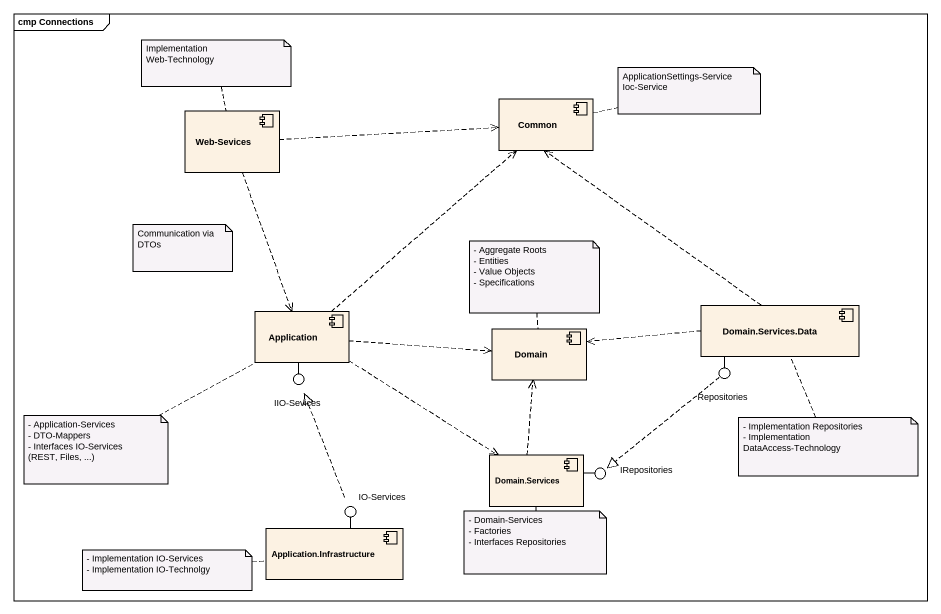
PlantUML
@startuml
mainframe cmp Connections
component "Web-Sevices" as Web_Sevices
component Common
component Application
component "Domain.Services.Data" as Domain_Services_Data
component Domain
() "IIO-Sevices" as IIO_Sevices
() Repositories
component "Domain.Services" as Domain_Services
() IRepositories
() "IO-Services" as IO_Services
component "Application.Infrastructure" as Application_Infrastructure
Application -- IIO_Sevices
Domain_Services_Data -- Repositories
Domain_Services -right- IRepositories
Application_Infrastructure -up- IO_Services
Web_Sevices .right.> Common
Web_Sevices ..> Application
Application .up.> Common
Application .right.> Domain
Application ..> Domain_Services
Domain_Services_Data .up.> Common
Domain_Services_Data .left.> Domain
Repositories ..|> IRepositories
Domain_Services .up.> Domain
IO_Services .up.|> IIO_Sevices
note top of Web_Sevices : Implementation Web-Technology
note right of Common
  ApplicationSettings-Service
  Ioc-Service
end note
note as N3
  Communication via DTOs
end note
note top of Domain
  - Aggregate Roots
  - Entities
  - Value Objects
  - Specifications
end note
note left of Application
  - Application-Services
  - DTO-Mappers
  - Interfaces IO-Services (REST, Files, ...)
end note
note bottom of Domain_Services_Data
  - Implementation Repositories
  - Implementation DataAccess-Technology
end note
note bottom of Domain_Services
  - Domain-Services
  - Factories
  - Interfaces Repositories
end note
note left of Application_Infrastructure
  - Implementation IO-Services
  - Implementation IO-Technolgy
end note
@enduml
